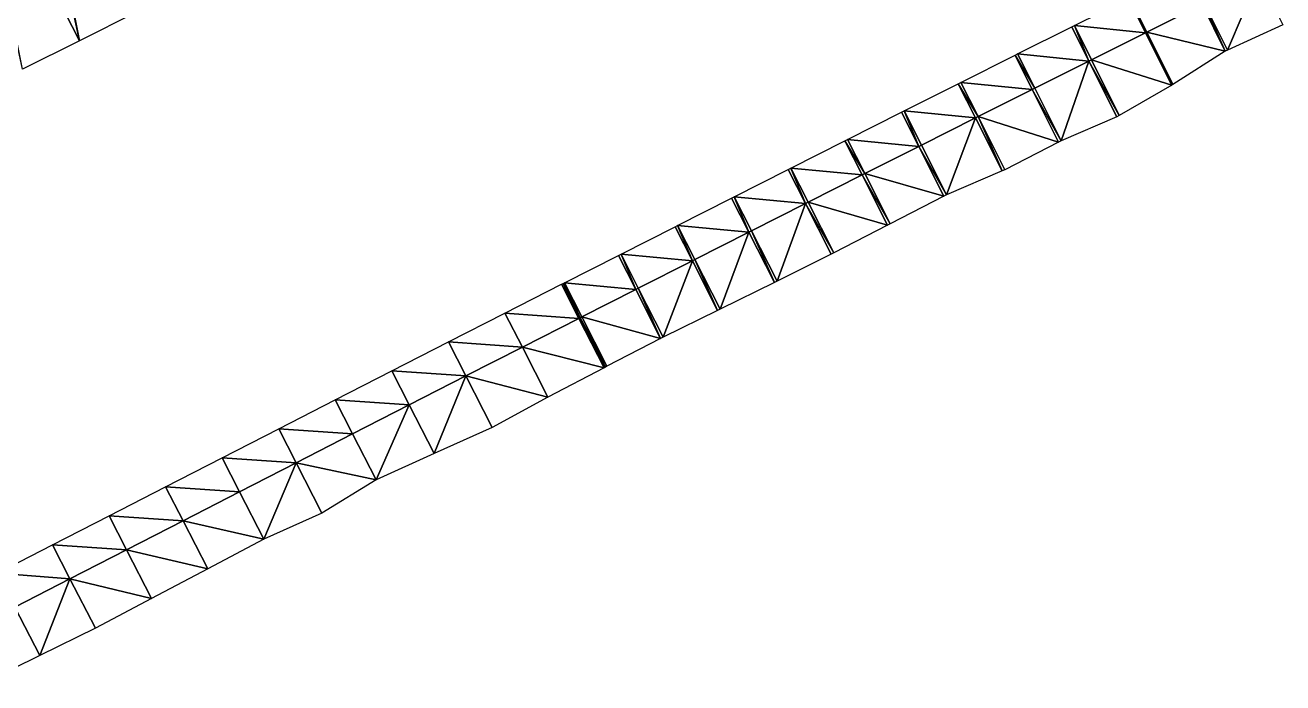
# Model space of a CAD drawing. Header units: metres. Extents: x 1882598 to 1885460, y 3171405 to 3171756.
# Drawn here: x 1882977.83 to 1882997.57, y 3171539.44 to 3171549.77 of the extents above; entities that cross this region are included whole.
import ezdxf

# ---------------------------------------------------------------- set-up
doc = ezdxf.new("R2010")
doc.units = ezdxf.units.M
doc.header["$MEASUREMENT"] = 0
doc.layers.add('Triangles surfaces projet', color=7, linetype='Continuous', true_color=0x848484)

msp = doc.modelspace()

# ---------------------------------------------------------------- linework, layer by layer
at = {"layer": 'Triangles surfaces projet'}
for points in [[(1882978.685, 3171549.525, 154.109), (1882976.979, 3171552.854, 154.041), (1882977.869, 3171553.316, 154.025), (1882978.685, 3171549.525, 154.109)], [(1882978.685, 3171549.525, 154.109), (1882977.869, 3171553.316, 154.025), (1882979.58, 3171549.973, 154.092), (1882978.685, 3171549.525, 154.109)], [(1882977.96, 3171553.139, 154.379), (1882978.685, 3171549.525, 154.459), (1882977.067, 3171552.682, 154.395), (1882977.96, 3171553.139, 154.379)], [(1882979.58, 3171549.973, 154.442), (1882978.685, 3171549.525, 154.459), (1882977.96, 3171553.139, 154.379), (1882979.58, 3171549.973, 154.442)], [(1882977.79, 3171549.077, 154.126), (1882976.979, 3171552.854, 154.041), (1882978.685, 3171549.525, 154.109), (1882977.79, 3171549.077, 154.126)], [(1882978.685, 3171549.525, 154.459), (1882977.79, 3171549.077, 154.476), (1882977.067, 3171552.682, 154.395), (1882978.685, 3171549.525, 154.459)], [(1882997.193, 3171550.537, 154.16), (1882996.702, 3171549.376, 153.631), (1882996.336, 3171550.111, 154.178), (1882997.193, 3171550.537, 154.16)], [(1882997.193, 3171550.537, 154.16), (1882997.571, 3171549.777, 153.594), (1882996.702, 3171549.376, 153.631), (1882997.193, 3171550.537, 154.16)], [(1882995.415, 3171549.652, 154.198), (1882994.298, 3171549.764, 154.24), (1882995.147, 3171550.189, 154.222), (1882995.415, 3171549.652, 154.198)], [(1882995.147, 3171550.189, 154.222), (1882995.166, 3171550.198, 154.222), (1882995.434, 3171549.661, 154.198), (1882995.147, 3171550.189, 154.222)], [(1882995.434, 3171549.661, 154.198), (1882995.415, 3171549.652, 154.198), (1882995.147, 3171550.189, 154.222), (1882995.434, 3171549.661, 154.198)], [(1882996.302, 3171550.094, 154.179), (1882995.434, 3171549.661, 154.198), (1882995.166, 3171550.198, 154.222), (1882996.302, 3171550.094, 154.179)], [(1882996.668, 3171549.36, 153.633), (1882995.434, 3171549.661, 154.198), (1882996.302, 3171550.094, 154.179), (1882996.668, 3171549.36, 153.633)], [(1882996.302, 3171550.094, 154.179), (1882996.336, 3171550.111, 154.178), (1882996.668, 3171549.36, 153.633), (1882996.302, 3171550.094, 154.179)], [(1882996.668, 3171549.36, 153.633), (1882996.336, 3171550.111, 154.178), (1882996.702, 3171549.376, 153.631), (1882996.668, 3171549.36, 153.633)], [(1882994.525, 3171549.207, 154.216), (1882993.408, 3171549.318, 154.258), (1882994.257, 3171549.743, 154.24), (1882994.525, 3171549.207, 154.216)], [(1882994.257, 3171549.743, 154.24), (1882994.298, 3171549.764, 154.24), (1882994.525, 3171549.207, 154.216), (1882994.257, 3171549.743, 154.24)], [(1882994.525, 3171549.207, 154.216), (1882994.298, 3171549.764, 154.24), (1882994.567, 3171549.228, 154.216), (1882994.525, 3171549.207, 154.216)], [(1882994.298, 3171549.764, 154.24), (1882995.415, 3171549.652, 154.198), (1882994.567, 3171549.228, 154.216), (1882994.298, 3171549.764, 154.24)], [(1882995.415, 3171549.652, 154.198), (1882995.826, 3171548.829, 153.585), (1882994.567, 3171549.228, 154.216), (1882995.415, 3171549.652, 154.198)], [(1882995.845, 3171548.84, 153.585), (1882995.415, 3171549.652, 154.198), (1882995.434, 3171549.661, 154.198), (1882995.845, 3171548.84, 153.585)], [(1882995.826, 3171548.829, 153.585), (1882995.415, 3171549.652, 154.198), (1882995.845, 3171548.84, 153.585), (1882995.826, 3171548.829, 153.585)], [(1882995.845, 3171548.84, 153.585), (1882995.434, 3171549.661, 154.198), (1882996.668, 3171549.36, 153.633), (1882995.845, 3171548.84, 153.585)], [(1882992.518, 3171548.871, 154.275), (1882993.367, 3171549.297, 154.258), (1882993.636, 3171548.761, 154.234), (1882992.518, 3171548.871, 154.275)], [(1882993.677, 3171548.782, 154.234), (1882993.367, 3171549.297, 154.258), (1882993.408, 3171549.318, 154.258), (1882993.677, 3171548.782, 154.234)], [(1882993.636, 3171548.761, 154.234), (1882993.367, 3171549.297, 154.258), (1882993.677, 3171548.782, 154.234), (1882993.636, 3171548.761, 154.234)], [(1882994.525, 3171549.207, 154.216), (1882993.677, 3171548.782, 154.234), (1882993.408, 3171549.318, 154.258), (1882994.525, 3171549.207, 154.216)], [(1882994.525, 3171549.207, 154.216), (1882994.091, 3171547.956, 153.617), (1882993.677, 3171548.782, 154.234), (1882994.525, 3171549.207, 154.216)], [(1882994.525, 3171549.207, 154.216), (1882994.965, 3171548.329, 153.562), (1882994.091, 3171547.956, 153.617), (1882994.525, 3171549.207, 154.216)], [(1882995.004, 3171548.353, 153.563), (1882994.525, 3171549.207, 154.216), (1882994.567, 3171549.228, 154.216), (1882995.004, 3171548.353, 153.563)], [(1882994.965, 3171548.329, 153.562), (1882994.525, 3171549.207, 154.216), (1882995.004, 3171548.353, 153.563), (1882994.965, 3171548.329, 153.562)], [(1882994.567, 3171549.228, 154.216), (1882995.826, 3171548.829, 153.585), (1882995.004, 3171548.353, 153.563), (1882994.567, 3171549.228, 154.216)], [(1882992.746, 3171548.314, 154.252), (1882991.628, 3171548.424, 154.292), (1882992.477, 3171548.851, 154.276), (1882992.746, 3171548.314, 154.252)], [(1882992.787, 3171548.335, 154.251), (1882992.477, 3171548.851, 154.276), (1882992.518, 3171548.871, 154.275), (1882992.787, 3171548.335, 154.251)], [(1882992.746, 3171548.314, 154.252), (1882992.477, 3171548.851, 154.276), (1882992.787, 3171548.335, 154.251), (1882992.746, 3171548.314, 154.252)], [(1882992.787, 3171548.335, 154.251), (1882992.518, 3171548.871, 154.275), (1882993.636, 3171548.761, 154.234), (1882992.787, 3171548.335, 154.251)], [(1882994.052, 3171547.93, 153.615), (1882992.787, 3171548.335, 154.251), (1882993.636, 3171548.761, 154.234), (1882994.052, 3171547.93, 153.615)], [(1882993.636, 3171548.761, 154.234), (1882993.677, 3171548.782, 154.234), (1882994.091, 3171547.956, 153.617), (1882993.636, 3171548.761, 154.234)], [(1882994.052, 3171547.93, 153.615), (1882993.636, 3171548.761, 154.234), (1882994.091, 3171547.956, 153.617), (1882994.052, 3171547.93, 153.615)], [(1882991.857, 3171547.867, 154.269), (1882990.739, 3171547.975, 154.309), (1882991.587, 3171548.403, 154.293), (1882991.857, 3171547.867, 154.269)], [(1882991.628, 3171548.424, 154.292), (1882991.857, 3171547.867, 154.269), (1882991.587, 3171548.403, 154.293), (1882991.628, 3171548.424, 154.292)], [(1882991.857, 3171547.867, 154.269), (1882991.628, 3171548.424, 154.292), (1882991.898, 3171547.888, 154.268), (1882991.857, 3171547.867, 154.269)], [(1882991.628, 3171548.424, 154.292), (1882992.746, 3171548.314, 154.252), (1882991.898, 3171547.888, 154.268), (1882991.628, 3171548.424, 154.292)], [(1882992.291, 3171547.107, 153.686), (1882991.898, 3171547.888, 154.268), (1882992.746, 3171548.314, 154.252), (1882992.291, 3171547.107, 153.686)], [(1882992.746, 3171548.314, 154.252), (1882993.164, 3171547.483, 153.632), (1882992.291, 3171547.107, 153.686), (1882992.746, 3171548.314, 154.252)], [(1882992.746, 3171548.314, 154.252), (1882992.787, 3171548.335, 154.251), (1882993.164, 3171547.483, 153.632), (1882992.746, 3171548.314, 154.252)], [(1882993.207, 3171547.5, 153.628), (1882992.787, 3171548.335, 154.251), (1882994.052, 3171547.93, 153.615), (1882993.207, 3171547.5, 153.628)], [(1882993.207, 3171547.5, 153.628), (1882993.164, 3171547.483, 153.632), (1882992.787, 3171548.335, 154.251), (1882993.207, 3171547.5, 153.628)], [(1882990.968, 3171547.419, 154.286), (1882989.849, 3171547.526, 154.326), (1882990.697, 3171547.954, 154.31), (1882990.968, 3171547.419, 154.286)], [(1882990.739, 3171547.975, 154.309), (1882991.009, 3171547.44, 154.285), (1882990.697, 3171547.954, 154.31), (1882990.739, 3171547.975, 154.309)], [(1882990.968, 3171547.419, 154.286), (1882990.697, 3171547.954, 154.31), (1882991.009, 3171547.44, 154.285), (1882990.968, 3171547.419, 154.286)], [(1882990.739, 3171547.975, 154.309), (1882991.857, 3171547.867, 154.269), (1882991.009, 3171547.44, 154.285), (1882990.739, 3171547.975, 154.309)], [(1882991.898, 3171547.888, 154.268), (1882992.291, 3171547.107, 153.686), (1882991.857, 3171547.867, 154.269), (1882991.898, 3171547.888, 154.268)], [(1882991.009, 3171547.44, 154.285), (1882991.857, 3171547.867, 154.269), (1882992.25, 3171547.086, 153.686), (1882991.009, 3171547.44, 154.285)], [(1882992.291, 3171547.107, 153.686), (1882992.25, 3171547.086, 153.686), (1882991.857, 3171547.867, 154.269), (1882992.291, 3171547.107, 153.686)], [(1882988.96, 3171547.076, 154.343), (1882989.808, 3171547.505, 154.327), (1882990.079, 3171546.97, 154.303), (1882988.96, 3171547.076, 154.343)], [(1882989.849, 3171547.526, 154.326), (1882990.079, 3171546.97, 154.303), (1882989.808, 3171547.505, 154.327), (1882989.849, 3171547.526, 154.326)], [(1882990.12, 3171546.991, 154.302), (1882989.849, 3171547.526, 154.326), (1882990.968, 3171547.419, 154.286), (1882990.12, 3171546.991, 154.302)], [(1882989.849, 3171547.526, 154.326), (1882990.12, 3171546.991, 154.302), (1882990.079, 3171546.97, 154.303), (1882989.849, 3171547.526, 154.326)], [(1882990.12, 3171546.991, 154.302), (1882990.968, 3171547.419, 154.286), (1882991.365, 3171546.631, 153.698), (1882990.12, 3171546.991, 154.302)], [(1882991.009, 3171547.44, 154.285), (1882991.406, 3171546.652, 153.697), (1882990.968, 3171547.419, 154.286), (1882991.009, 3171547.44, 154.285)], [(1882990.968, 3171547.419, 154.286), (1882991.406, 3171546.652, 153.697), (1882991.365, 3171546.631, 153.698), (1882990.968, 3171547.419, 154.286)], [(1882992.25, 3171547.086, 153.686), (1882991.406, 3171546.652, 153.697), (1882991.009, 3171547.44, 154.285), (1882992.25, 3171547.086, 153.686)], [(1882989.19, 3171546.52, 154.32), (1882988.071, 3171546.626, 154.36), (1882988.919, 3171547.055, 154.344), (1882989.19, 3171546.52, 154.32)], [(1882989.19, 3171546.52, 154.32), (1882988.919, 3171547.055, 154.344), (1882988.96, 3171547.076, 154.343), (1882989.19, 3171546.52, 154.32)], [(1882989.19, 3171546.52, 154.32), (1882988.96, 3171547.076, 154.343), (1882989.231, 3171546.541, 154.319), (1882989.19, 3171546.52, 154.32)], [(1882989.231, 3171546.541, 154.319), (1882988.96, 3171547.076, 154.343), (1882990.079, 3171546.97, 154.303), (1882989.231, 3171546.541, 154.319)], [(1882989.231, 3171546.541, 154.319), (1882990.079, 3171546.97, 154.303), (1882989.632, 3171545.749, 153.727), (1882989.231, 3171546.541, 154.319)], [(1882989.632, 3171545.749, 153.727), (1882990.079, 3171546.97, 154.303), (1882990.48, 3171546.176, 153.71), (1882989.632, 3171545.749, 153.727)], [(1882990.521, 3171546.197, 153.709), (1882990.079, 3171546.97, 154.303), (1882990.12, 3171546.991, 154.302), (1882990.521, 3171546.197, 153.709)], [(1882990.079, 3171546.97, 154.303), (1882990.521, 3171546.197, 153.709), (1882990.48, 3171546.176, 153.71), (1882990.079, 3171546.97, 154.303)], [(1882990.521, 3171546.197, 153.709), (1882990.12, 3171546.991, 154.302), (1882991.365, 3171546.631, 153.698), (1882990.521, 3171546.197, 153.709)], [(1882988.302, 3171546.07, 154.337), (1882987.183, 3171546.174, 154.377), (1882988.03, 3171546.605, 154.361), (1882988.302, 3171546.07, 154.337)], [(1882988.302, 3171546.07, 154.337), (1882988.03, 3171546.605, 154.361), (1882988.071, 3171546.626, 154.36), (1882988.302, 3171546.07, 154.337)], [(1882989.19, 3171546.52, 154.32), (1882988.343, 3171546.091, 154.336), (1882988.071, 3171546.626, 154.36), (1882989.19, 3171546.52, 154.32)], [(1882988.343, 3171546.091, 154.336), (1882988.302, 3171546.07, 154.337), (1882988.071, 3171546.626, 154.36), (1882988.343, 3171546.091, 154.336)], [(1882988.343, 3171546.091, 154.336), (1882989.19, 3171546.52, 154.32), (1882988.739, 3171545.31, 153.752), (1882988.343, 3171546.091, 154.336)], [(1882988.739, 3171545.31, 153.752), (1882989.19, 3171546.52, 154.32), (1882989.591, 3171545.729, 153.729), (1882988.739, 3171545.31, 153.752)], [(1882989.591, 3171545.729, 153.729), (1882989.19, 3171546.52, 154.32), (1882989.231, 3171546.541, 154.319), (1882989.591, 3171545.729, 153.729)], [(1882989.591, 3171545.729, 153.729), (1882989.231, 3171546.541, 154.319), (1882989.632, 3171545.749, 153.727), (1882989.591, 3171545.729, 153.729)], [(1882986.294, 3171545.722, 154.394), (1882987.141, 3171546.153, 154.378), (1882987.413, 3171545.619, 154.354), (1882986.294, 3171545.722, 154.394)], [(1882987.183, 3171546.174, 154.377), (1882987.413, 3171545.619, 154.354), (1882987.141, 3171546.153, 154.378), (1882987.183, 3171546.174, 154.377)], [(1882987.413, 3171545.619, 154.354), (1882987.183, 3171546.174, 154.377), (1882987.454, 3171545.639, 154.353), (1882987.413, 3171545.619, 154.354)], [(1882987.454, 3171545.639, 154.353), (1882987.183, 3171546.174, 154.377), (1882988.302, 3171546.07, 154.337), (1882987.454, 3171545.639, 154.353)], [(1882988.302, 3171546.07, 154.337), (1882987.845, 3171544.871, 153.778), (1882987.454, 3171545.639, 154.353), (1882988.302, 3171546.07, 154.337)], [(1882988.302, 3171546.07, 154.337), (1882988.697, 3171545.29, 153.754), (1882987.845, 3171544.871, 153.778), (1882988.302, 3171546.07, 154.337)], [(1882988.697, 3171545.29, 153.754), (1882988.302, 3171546.07, 154.337), (1882988.343, 3171546.091, 154.336), (1882988.697, 3171545.29, 153.754)], [(1882988.697, 3171545.29, 153.754), (1882988.343, 3171546.091, 154.336), (1882988.739, 3171545.31, 153.752), (1882988.697, 3171545.29, 153.754)], [(1882986.544, 3171545.176, 154.37), (1882986.272, 3171545.711, 154.394), (1882986.294, 3171545.722, 154.394), (1882986.544, 3171545.176, 154.37)], [(1882986.566, 3171545.188, 154.37), (1882986.294, 3171545.722, 154.394), (1882987.413, 3171545.619, 154.354), (1882986.566, 3171545.188, 154.37)], [(1882986.544, 3171545.176, 154.37), (1882986.294, 3171545.722, 154.394), (1882986.566, 3171545.188, 154.37), (1882986.544, 3171545.176, 154.37)], [(1882986.25, 3171545.7, 154.395), (1882986.522, 3171545.165, 154.371), (1882985.361, 3171545.247, 154.412), (1882986.25, 3171545.7, 154.395)], [(1882986.25, 3171545.7, 154.395), (1882986.272, 3171545.711, 154.394), (1882986.522, 3171545.165, 154.371), (1882986.25, 3171545.7, 154.395)], [(1882986.272, 3171545.711, 154.394), (1882986.544, 3171545.176, 154.37), (1882986.522, 3171545.165, 154.371), (1882986.272, 3171545.711, 154.394)], [(1882987.804, 3171544.85, 153.779), (1882986.566, 3171545.188, 154.37), (1882987.413, 3171545.619, 154.354), (1882987.804, 3171544.85, 153.779)], [(1882987.413, 3171545.619, 154.354), (1882987.454, 3171545.639, 154.353), (1882987.804, 3171544.85, 153.779), (1882987.413, 3171545.619, 154.354)], [(1882987.845, 3171544.871, 153.778), (1882987.804, 3171544.85, 153.779), (1882987.454, 3171545.639, 154.353), (1882987.845, 3171544.871, 153.778)], [(1882985.634, 3171544.713, 154.388), (1882984.473, 3171544.794, 154.429), (1882985.361, 3171545.247, 154.412), (1882985.634, 3171544.713, 154.388)], [(1882986.522, 3171545.165, 154.371), (1882985.634, 3171544.713, 154.388), (1882985.361, 3171545.247, 154.412), (1882986.522, 3171545.165, 154.371)], [(1882985.634, 3171544.713, 154.388), (1882986.522, 3171545.165, 154.371), (1882986.917, 3171544.39, 153.791), (1882985.634, 3171544.713, 154.388)], [(1882986.544, 3171545.176, 154.37), (1882986.939, 3171544.401, 153.79), (1882986.522, 3171545.165, 154.371), (1882986.544, 3171545.176, 154.37)], [(1882986.522, 3171545.165, 154.371), (1882986.939, 3171544.401, 153.79), (1882986.917, 3171544.39, 153.791), (1882986.522, 3171545.165, 154.371)], [(1882986.566, 3171545.188, 154.37), (1882986.961, 3171544.413, 153.79), (1882986.544, 3171545.176, 154.37), (1882986.566, 3171545.188, 154.37)], [(1882986.544, 3171545.176, 154.37), (1882986.961, 3171544.413, 153.79), (1882986.939, 3171544.401, 153.79), (1882986.544, 3171545.176, 154.37)], [(1882987.804, 3171544.85, 153.779), (1882986.961, 3171544.413, 153.79), (1882986.566, 3171545.188, 154.37), (1882987.804, 3171544.85, 153.779)], [(1882984.746, 3171544.26, 154.405), (1882983.585, 3171544.34, 154.447), (1882984.473, 3171544.794, 154.429), (1882984.746, 3171544.26, 154.405)], [(1882984.746, 3171544.26, 154.405), (1882984.473, 3171544.794, 154.429), (1882985.634, 3171544.713, 154.388), (1882984.746, 3171544.26, 154.405)], [(1882986.033, 3171543.93, 153.802), (1882984.746, 3171544.26, 154.405), (1882985.634, 3171544.713, 154.388), (1882986.033, 3171543.93, 153.802)], [(1882985.634, 3171544.713, 154.388), (1882986.917, 3171544.39, 153.791), (1882986.033, 3171543.93, 153.802), (1882985.634, 3171544.713, 154.388)], [(1882983.858, 3171543.806, 154.423), (1882982.697, 3171543.886, 154.466), (1882983.585, 3171544.34, 154.447), (1882983.858, 3171543.806, 154.423)], [(1882983.858, 3171543.806, 154.423), (1882983.585, 3171544.34, 154.447), (1882984.746, 3171544.26, 154.405), (1882983.858, 3171543.806, 154.423)], [(1882983.858, 3171543.806, 154.423), (1882984.746, 3171544.26, 154.405), (1882984.248, 3171543.044, 153.853), (1882983.858, 3171543.806, 154.423)], [(1882984.248, 3171543.044, 153.853), (1882984.746, 3171544.26, 154.405), (1882985.158, 3171543.452, 153.801), (1882984.248, 3171543.044, 153.853)], [(1882986.033, 3171543.93, 153.802), (1882985.158, 3171543.452, 153.801), (1882984.746, 3171544.26, 154.405), (1882986.033, 3171543.93, 153.802)], [(1882981.809, 3171543.431, 154.484), (1882982.697, 3171543.886, 154.466), (1882982.97, 3171543.352, 154.442), (1882981.809, 3171543.431, 154.484)], [(1882982.97, 3171543.352, 154.442), (1882982.697, 3171543.886, 154.466), (1882983.858, 3171543.806, 154.423), (1882982.97, 3171543.352, 154.442)], [(1882982.97, 3171543.352, 154.442), (1882983.858, 3171543.806, 154.423), (1882983.34, 3171542.629, 153.901), (1882982.97, 3171543.352, 154.442)], [(1882983.858, 3171543.806, 154.423), (1882984.248, 3171543.044, 153.853), (1882983.34, 3171542.629, 153.901), (1882983.858, 3171543.806, 154.423)], [(1882981.809, 3171543.431, 154.484), (1882982.083, 3171542.897, 154.46), (1882980.921, 3171542.976, 154.503), (1882981.809, 3171543.431, 154.484)], [(1882982.083, 3171542.897, 154.46), (1882981.809, 3171543.431, 154.484), (1882982.97, 3171543.352, 154.442), (1882982.083, 3171542.897, 154.46)], [(1882983.34, 3171542.629, 153.901), (1882982.083, 3171542.897, 154.46), (1882982.97, 3171543.352, 154.442), (1882983.34, 3171542.629, 153.901)], [(1882980.034, 3171542.52, 154.522), (1882980.921, 3171542.976, 154.503), (1882981.195, 3171542.442, 154.479), (1882980.034, 3171542.52, 154.522)], [(1882980.921, 3171542.976, 154.503), (1882982.083, 3171542.897, 154.46), (1882981.195, 3171542.442, 154.479), (1882980.921, 3171542.976, 154.503)], [(1882981.578, 3171541.696, 153.92), (1882981.195, 3171542.442, 154.479), (1882982.083, 3171542.897, 154.46), (1882981.578, 3171541.696, 153.92)], [(1882982.083, 3171542.897, 154.46), (1882982.489, 3171542.104, 153.866), (1882981.578, 3171541.696, 153.92), (1882982.083, 3171542.897, 154.46)], [(1882982.489, 3171542.104, 153.866), (1882982.083, 3171542.897, 154.46), (1882983.34, 3171542.629, 153.901), (1882982.489, 3171542.104, 153.866)], [(1882980.034, 3171542.52, 154.522), (1882980.308, 3171541.986, 154.498), (1882979.146, 3171542.064, 154.54), (1882980.034, 3171542.52, 154.522)], [(1882981.195, 3171542.442, 154.479), (1882980.308, 3171541.986, 154.498), (1882980.034, 3171542.52, 154.522), (1882981.195, 3171542.442, 154.479)], [(1882981.195, 3171542.442, 154.479), (1882981.578, 3171541.696, 153.92), (1882980.308, 3171541.986, 154.498), (1882981.195, 3171542.442, 154.479)], [(1882978.259, 3171541.607, 154.559), (1882979.146, 3171542.064, 154.54), (1882979.42, 3171541.53, 154.516), (1882978.259, 3171541.607, 154.559)], [(1882979.42, 3171541.53, 154.516), (1882979.146, 3171542.064, 154.54), (1882980.308, 3171541.986, 154.498), (1882979.42, 3171541.53, 154.516)], [(1882980.696, 3171541.231, 153.931), (1882979.42, 3171541.53, 154.516), (1882980.308, 3171541.986, 154.498), (1882980.696, 3171541.231, 153.931)], [(1882980.696, 3171541.231, 153.931), (1882980.308, 3171541.986, 154.498), (1882981.578, 3171541.696, 153.92), (1882980.696, 3171541.231, 153.931)], [(1882977.393, 3171541.161, 154.577), (1882978.259, 3171541.607, 154.559), (1882978.533, 3171541.074, 154.535), (1882977.393, 3171541.161, 154.577)], [(1882978.259, 3171541.607, 154.559), (1882979.42, 3171541.53, 154.516), (1882978.533, 3171541.074, 154.535), (1882978.259, 3171541.607, 154.559)], [(1882979.814, 3171540.765, 153.943), (1882978.533, 3171541.074, 154.535), (1882979.42, 3171541.53, 154.516), (1882979.814, 3171540.765, 153.943)], [(1882979.814, 3171540.765, 153.943), (1882979.42, 3171541.53, 154.516), (1882980.696, 3171541.231, 153.931), (1882979.814, 3171540.765, 153.943)], [(1882978.533, 3171541.074, 154.535), (1882977.668, 3171540.628, 154.553), (1882977.393, 3171541.161, 154.577), (1882978.533, 3171541.074, 154.535)], [(1882978.059, 3171539.869, 153.984), (1882977.668, 3171540.628, 154.553), (1882978.533, 3171541.074, 154.535), (1882978.059, 3171539.869, 153.984)], [(1882978.533, 3171541.074, 154.535), (1882978.932, 3171540.299, 153.954), (1882978.059, 3171539.869, 153.984), (1882978.533, 3171541.074, 154.535)], [(1882978.932, 3171540.299, 153.954), (1882978.533, 3171541.074, 154.535), (1882979.814, 3171540.765, 153.943), (1882978.932, 3171540.299, 153.954)], [(1882977.185, 3171539.44, 154.015), (1882977.668, 3171540.628, 154.553), (1882978.059, 3171539.869, 153.984), (1882977.185, 3171539.44, 154.015)]]:
    msp.add_3dface(points, dxfattribs=at)

doc.saveas('drawing.dxf')
